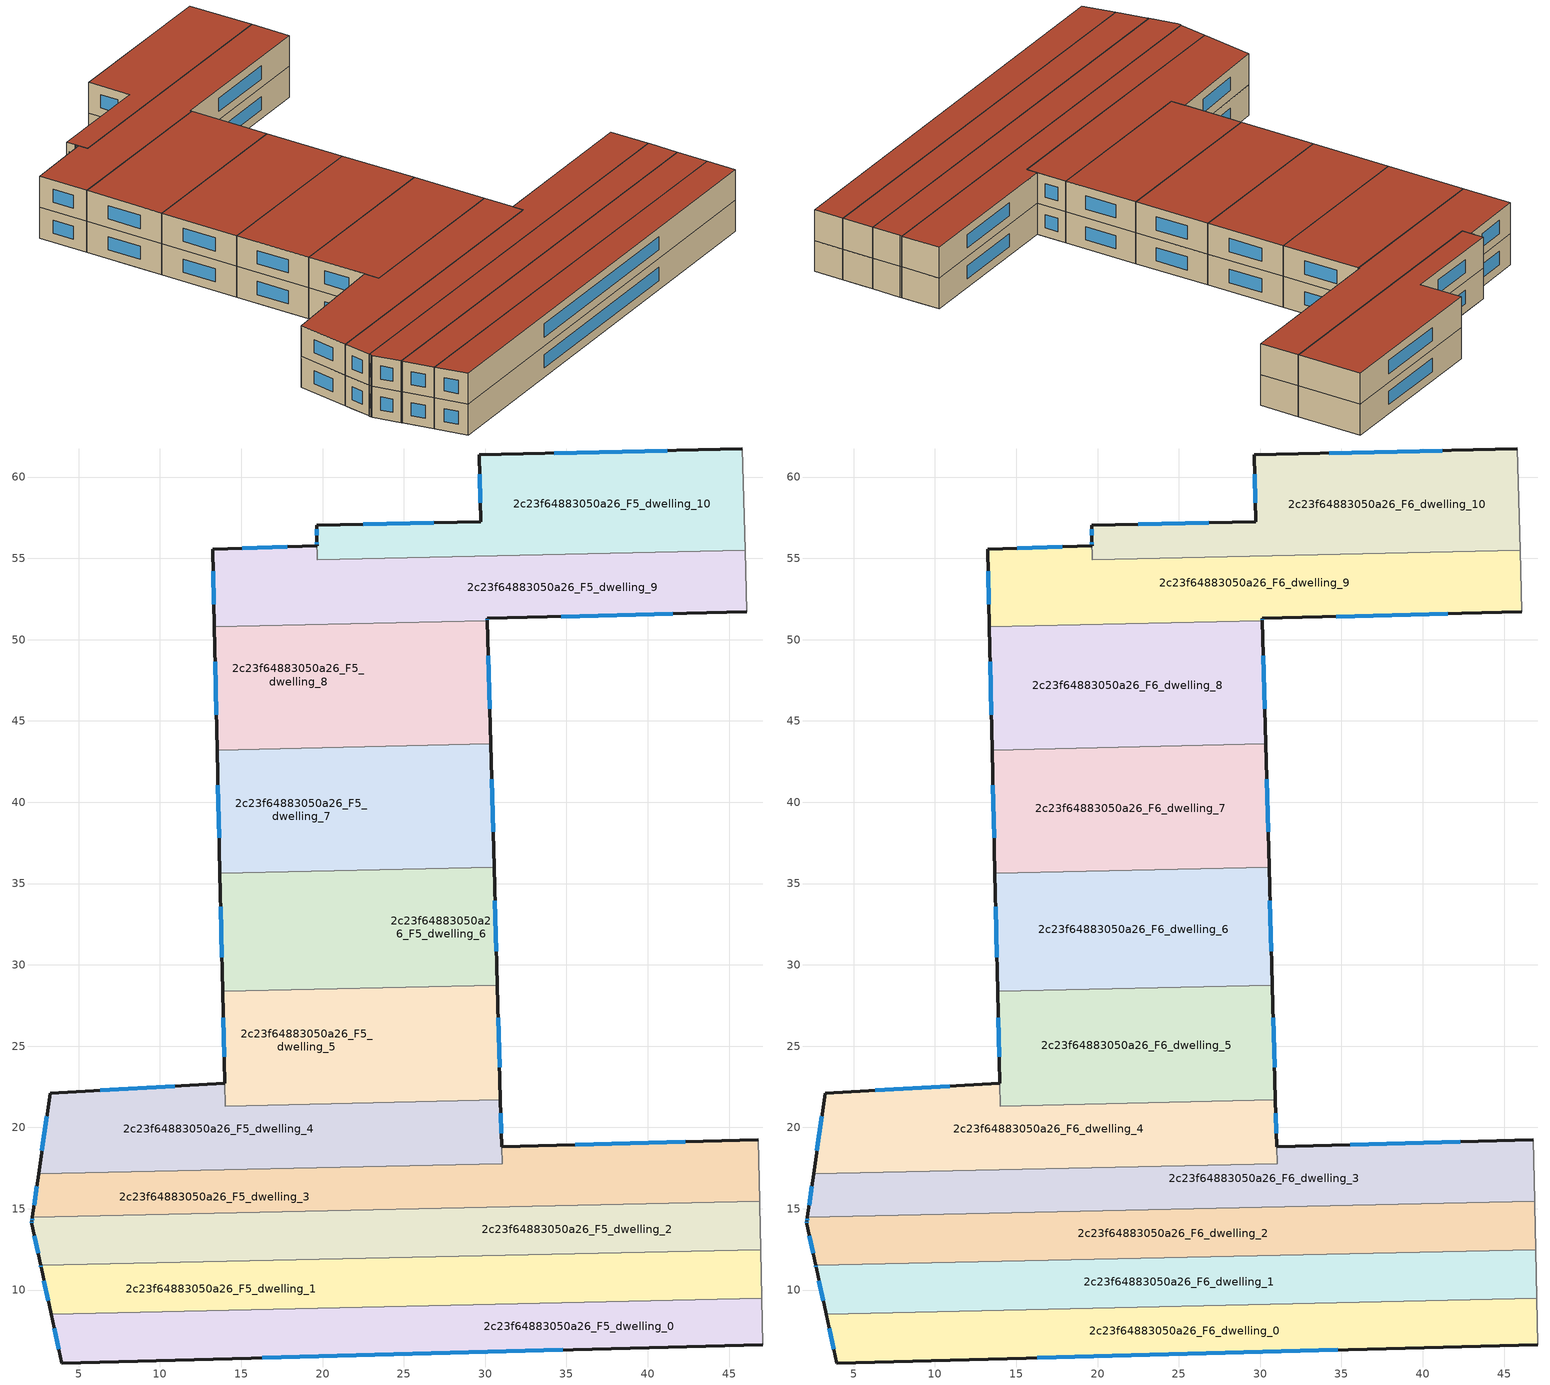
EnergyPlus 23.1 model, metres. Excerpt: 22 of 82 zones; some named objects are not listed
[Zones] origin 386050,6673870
2c23f64883050a26_F5_dwelling_0
 floor to 2c23f64883050a26_F4_dwelling_0 (EU_floor_Construction): 47.02,9.49 47.08,6.64 24.53,6.05 24.47,8.99 z15
 floor to 2c23f64883050a26_F4_dwelling_6 (EU_floor_Construction): 24.47,8.99 24.53,6.05 3.97,5.52 3.32,8.53 z15
 wall outside (EU_wall_Construction): 3.32,8.53 3.97,5.52 47.08,6.64 z15:18
 wall to 2c23f64883050a26_F5_dwelling_1 (EU_wall_Construction): 47.02,9.49 3.32,8.53 z15:18
 wall adiabatic (EU_wall_Construction): 47.08,6.64 47.02,9.49 z15:18
 window (EU_Window_Construction): 16.29,5.84 34.77,6.32 / 3.51,7.67 3.79,6.38 z15.86:17.14
2c23f64883050a26_F5_dwelling_1
 floor to 2c23f64883050a26_F4_dwelling_6 (EU_floor_Construction): 24.41,11.65 24.41,11.55 24.47,8.99 3.32,8.53 2.74,11.17 z15
 floor to 2c23f64883050a26_F4_dwelling_0 (EU_floor_Construction): 46.97,11.78 47.02,9.49 24.47,8.99 24.42,11.28 z15
 floor to 2c23f64883050a26_F4_dwelling_1 (EU_floor_Construction): 46.96,12.49 46.97,11.78 24.42,11.28 24.41,11.55 24.41,11.65 24.4,11.99 z15
 floor to 2c23f64883050a26_F4_dwelling_7 (EU_floor_Construction): 24.4,11.99 24.41,11.65 2.74,11.17 2.69,11.41 2.67,11.51 z15
 wall outside (EU_wall_Construction): 2.67,11.51 2.69,11.41 3.32,8.53 z15:18
 wall to 2c23f64883050a26_F5_dwelling_2 (EU_wall_Construction): 46.96,12.49 2.67,11.51 z15:18
 wall adiabatic (EU_wall_Construction): 47.02,9.49 46.96,12.49 z15:18
 window (EU_Window_Construction): 2.87,10.59 3.14,9.35 / 2.67,11.49 2.68,11.44 z15.86:17.14
2c23f64883050a26_F5_dwelling_10
 floor to 2c23f64883050a26_F4_dwelling_5 (EU_floor_Construction): 45.82,61.73 45.99,55.5 23.45,55 23.41,57.12 29.73,57.26 29.63,61.36 z15
 floor to 2c23f64883050a26_F4_dwelling_11 (EU_floor_Construction): 23.41,57.12 23.45,55 19.69,54.92 19.65,56.17 19.63,57.04 z15
 wall outside (EU_wall_Construction): 45.82,61.73 29.63,61.36 29.73,57.26 19.63,57.04 19.65,56.17 z15:18
 wall adiabatic (EU_wall_Construction): 45.99,55.5 45.82,61.73 z15:18
 wall to 2c23f64883050a26_F5_dwelling_9 (EU_wall_Construction): 19.65,56.17 19.69,54.92 45.99,55.5 z15:18
 window (EU_Window_Construction): 29.66,60.19 29.7,58.43 / 41.2,61.62 34.26,61.47 / 19.64,56.79 19.65,56.42 / 26.84,57.2 22.52,57.1 z15.86:17.14
2c23f64883050a26_F5_dwelling_2
 floor to 2c23f64883050a26_F4_dwelling_1 (EU_floor_Construction): 46.89,15.45 46.96,12.49 24.4,11.99 24.34,14.96 z15
 floor to 2c23f64883050a26_F4_dwelling_7 (EU_floor_Construction): 24.34,14.96 24.4,11.99 2.67,11.51 2.11,14.09 2.13,14.27 2.15,14.42 2.16,14.47 z15
 wall outside (EU_wall_Construction): 2.16,14.47 2.15,14.42 2.13,14.27 2.11,14.09 2.67,11.51 z15:18
 wall to 2c23f64883050a26_F5_dwelling_3 (EU_wall_Construction): 46.89,15.45 2.16,14.47 z15:18
 wall adiabatic (EU_wall_Construction): 46.96,12.49 46.9,15.25 46.89,15.45 z15:18
 window (EU_Window_Construction): 2.12,14.22 2.11,14.14 / 2.15,14.37 2.14,14.31 / 2.27,13.36 2.51,12.25 z15.86:17.14
2c23f64883050a26_F5_dwelling_3
 floor to 2c23f64883050a26_F4_dwelling_1 (EU_floor_Construction): 46.86,16.96 46.89,15.45 24.34,14.96 24.3,16.46 z15
 floor to 2c23f64883050a26_F4_dwelling_8 (EU_floor_Construction): 24.28,17.62 24.29,17.02 2.45,16.54 2.54,17.14 z15
 floor to 2c23f64883050a26_F4_dwelling_7 (EU_floor_Construction): 24.29,17.02 24.29,16.87 24.34,14.96 2.16,14.47 2.45,16.54 z15
 floor adiabatic (EU_floor_Construction): 46.81,19.25 46.86,16.96 24.3,16.46 24.29,16.87 24.29,17.02 24.28,17.62 31.05,17.77 31.02,18.81 z15
 wall outside (EU_wall_Construction): 46.81,19.25 31.02,18.81 / 2.54,17.14 2.16,14.47 z15:18
 wall adiabatic (EU_wall_Construction): 46.89,15.45 46.81,19.25 z15:18
 wall to 2c23f64883050a26_F5_dwelling_4 (EU_wall_Construction): 31.04,17.77 2.54,17.14 / 31.02,18.81 31.05,17.77 z15:18
 window (EU_Window_Construction): 42.3,19.12 35.53,18.93 / 2.43,16.38 2.27,15.23 z15.86:17.14
2c23f64883050a26_F5_dwelling_4
 floor to 2c23f64883050a26_F4_dwelling_8 (EU_floor_Construction): 24.19,21.54 24.28,17.62 2.54,17.14 3.21,21.87 3.25,22.12 13.98,22.72 14.01,21.32 z15
 floor to 2c23f64883050a26_F4_dwelling_2 (EU_floor_Construction): 30.94,21.69 31.04,17.77 24.28,17.62 24.19,21.54 z15
 wall outside (EU_wall_Construction): 13.98,22.72 3.25,22.12 2.54,17.14 / 31.02,18.81 30.94,21.69 z15:18
 wall to 2c23f64883050a26_F5_dwelling_5 (EU_wall_Construction): 30.94,21.69 14.01,21.32 13.98,22.72 z15:18
 window (EU_Window_Construction): 3.05,20.69 2.74,18.56 / 10.92,22.55 6.31,22.29 / 31,19.63 30.96,20.87 z15.86:17.14
2c23f64883050a26_F5_dwelling_5
 floor to 2c23f64883050a26_F4_dwelling_9 (EU_floor_Construction): 24.04,28.61 24.17,22.33 14,22.1 13.85,28.38 z15
 floor to 2c23f64883050a26_F4_dwelling_8 (EU_floor_Construction): 24.17,22.33 24.19,21.54 14.01,21.32 14,22.1 z15
 floor to 2c23f64883050a26_F4_dwelling_3 (EU_floor_Construction): 30.75,28.76 30.75,28.71 24.04,28.57 24.04,28.61 z15
 floor adiabatic (EU_floor_Construction): 30.75,28.76 30.94,21.69 24.19,21.54 24.04,28.57 30.75,28.71 z15
 wall outside (EU_wall_Construction): 30.94,21.69 30.75,28.76 / 13.85,28.38 13.98,22.72 z15:18
 wall to 2c23f64883050a26_F5_dwelling_6 (EU_wall_Construction): 30.75,28.76 13.85,28.38 z15:18
 window (EU_Window_Construction): 30.89,23.71 30.8,26.74 / 13.89,26.76 13.95,24.34 z15.86:17.14
2c23f64883050a26_F5_dwelling_6
 floor to 2c23f64883050a26_F4_dwelling_3 (EU_floor_Construction): 30.55,36.01 30.75,28.76 24.04,28.61 23.88,35.87 z15
 floor to 2c23f64883050a26_F4_dwelling_10 (EU_floor_Construction): 23.88,35.87 23.93,33.36 13.75,33.13 13.69,35.64 z15
 floor to 2c23f64883050a26_F4_dwelling_9 (EU_floor_Construction): 23.93,33.36 24.04,28.61 13.85,28.38 13.75,33.13 z15
 wall outside (EU_wall_Construction): 30.75,28.76 30.55,36.01 / 13.69,35.64 13.85,28.38 z15:18
 wall to 2c23f64883050a26_F5_dwelling_7 (EU_wall_Construction): 30.55,36.01 13.69,35.64 z15:18
 window (EU_Window_Construction): 30.69,30.83 30.61,33.94 / 13.74,33.57 13.81,30.46 z15.86:17.14
2c23f64883050a26_F5_dwelling_7
 floor to 2c23f64883050a26_F4_dwelling_10 (EU_floor_Construction): 23.71,43.44 23.88,35.87 13.69,35.64 13.52,43.22 z15
 floor to 2c23f64883050a26_F4_dwelling_3 (EU_floor_Construction): 30.34,43.59 30.55,36.01 23.88,35.87 23.71,43.44 z15
 wall outside (EU_wall_Construction): 30.55,36.01 30.34,43.59 / 13.52,43.22 13.69,35.64 z15:18
 wall to 2c23f64883050a26_F5_dwelling_8 (EU_wall_Construction): 30.34,43.59 13.52,43.22 z15:18
 window (EU_Window_Construction): 30.49,38.18 30.4,41.42 / 13.57,41.05 13.64,37.81 z15.86:17.14
2c23f64883050a26_F5_dwelling_8
 floor to 2c23f64883050a26_F4_dwelling_11 (EU_floor_Construction): 23.54,51.03 23.68,44.83 13.49,44.61 13.35,50.81 z15
 floor to 2c23f64883050a26_F4_dwelling_4 (EU_floor_Construction): 30.14,51.18 30.27,46.25 23.65,46.11 23.54,51.03 z15
 floor to 2c23f64883050a26_F4_dwelling_10 (EU_floor_Construction): 23.68,44.83 23.71,43.44 13.52,43.22 13.49,44.61 z15
 floor to 2c23f64883050a26_F4_dwelling_3 (EU_floor_Construction): 30.27,46.25 30.34,43.59 23.71,43.44 23.65,46.11 z15
 wall outside (EU_wall_Construction): 30.34,43.59 30.14,51.18 / 13.35,50.81 13.52,43.22 z15:18
 wall to 2c23f64883050a26_F5_dwelling_9 (EU_wall_Construction): 30.14,51.18 13.35,50.81 z15:18
 window (EU_Window_Construction): 30.28,45.76 30.2,49.01 / 13.4,48.64 13.47,45.38 z15.86:17.14
2c23f64883050a26_F5_dwelling_9
 floor to 2c23f64883050a26_F4_dwelling_4 (EU_floor_Construction): 45.99,55.38 46.09,51.7 30.13,51.31 30.14,51.18 23.54,51.03 23.46,54.88 z15
 floor to 2c23f64883050a26_F4_dwelling_5 (EU_floor_Construction): 45.99,55.5 45.99,55.38 23.46,54.88 23.45,55 z15
 floor to 2c23f64883050a26_F4_dwelling_11 (EU_floor_Construction): 23.45,55 23.54,51.03 13.35,50.81 13.24,55.56 19.66,55.79 19.65,56.15 19.69,54.92 z15
 wall outside (EU_wall_Construction): 19.65,56.17 19.65,56.12 19.65,56.06 19.66,55.79 13.24,55.56 13.35,50.81 / 30.14,51.18 30.13,51.31 46.09,51.7 z15:18
 wall adiabatic (EU_wall_Construction): 46.09,51.7 45.99,55.5 z15:18
 window (EU_Window_Construction): 19.65,55.98 19.66,55.86 / 34.69,51.42 41.53,51.59 / 30.13,51.21 30.13,51.27 / 13.27,54.2 13.32,52.17 / 17.83,55.72 15.07,55.63 z15.86:17.14
2c23f64883050a26_F6_dwelling_0
 floor to 2c23f64883050a26_F5_dwelling_0 (EU_floor_Construction): 47.02,9.49 47.08,6.64 3.97,5.52 3.32,8.53 z18
 wall outside (EU_wall_Construction): 3.32,8.53 3.97,5.52 47.08,6.64 z18:21
 wall to 2c23f64883050a26_F6_dwelling_1 (EU_wall_Construction): 47.02,9.49 3.32,8.53 z18:21
 wall adiabatic (EU_wall_Construction): 47.08,6.64 47.02,9.49 z18:21
 window (EU_Window_Construction): 16.29,5.84 34.77,6.32 / 3.51,7.67 3.79,6.38 z18.86:20.14
 roof outside (EU_roof_Construction): 47.08,6.64 47.02,9.49 3.32,8.53 3.97,5.52 z21
2c23f64883050a26_F6_dwelling_1
 floor to 2c23f64883050a26_F5_dwelling_1 (EU_floor_Construction): 46.96,12.49 47.02,9.49 3.32,8.53 2.69,11.41 2.67,11.51 z18
 wall outside (EU_wall_Construction): 2.67,11.51 2.69,11.41 3.32,8.53 z18:21
 wall to 2c23f64883050a26_F6_dwelling_2 (EU_wall_Construction): 46.96,12.49 2.67,11.51 z18:21
 wall adiabatic (EU_wall_Construction): 47.02,9.49 46.96,12.49 z18:21
 window (EU_Window_Construction): 2.87,10.59 3.14,9.35 / 2.67,11.49 2.68,11.44 z18.86:20.14
 roof outside (EU_roof_Construction): 47.02,9.49 46.96,12.49 2.67,11.51 2.69,11.41 3.32,8.53 z21
2c23f64883050a26_F6_dwelling_10
 floor to 2c23f64883050a26_F5_dwelling_10 (EU_floor_Construction): 45.82,61.73 45.99,55.5 19.69,54.92 19.65,56.17 19.63,57.04 29.73,57.26 29.63,61.36 z18
 wall outside (EU_wall_Construction): 45.82,61.73 29.63,61.36 29.73,57.26 19.63,57.04 19.65,56.17 z18:21
 wall adiabatic (EU_wall_Construction): 45.99,55.5 45.82,61.73 z18:21
 wall to 2c23f64883050a26_F6_dwelling_9 (EU_wall_Construction): 19.65,56.17 19.69,54.92 45.99,55.5 z18:21
 window (EU_Window_Construction): 29.66,60.19 29.7,58.43 / 41.2,61.62 34.26,61.47 / 19.64,56.79 19.65,56.42 / 26.84,57.2 22.52,57.1 z18.86:20.14
 roof outside (EU_roof_Construction): 45.99,55.5 45.82,61.73 29.63,61.36 29.73,57.26 19.63,57.04 19.65,56.17 19.69,54.92 z21
2c23f64883050a26_F6_dwelling_2
 floor to 2c23f64883050a26_F5_dwelling_2 (EU_floor_Construction): 46.89,15.45 46.9,15.25 46.96,12.49 2.67,11.51 2.11,14.09 2.13,14.27 2.15,14.42 2.16,14.47 z18
 wall outside (EU_wall_Construction): 2.16,14.47 2.15,14.42 2.13,14.27 2.11,14.09 2.67,11.51 z18:21
 wall to 2c23f64883050a26_F6_dwelling_3 (EU_wall_Construction): 46.89,15.45 2.16,14.47 z18:21
 wall adiabatic (EU_wall_Construction): 46.96,12.49 46.9,15.25 46.89,15.45 z18:21
 window (EU_Window_Construction): 2.12,14.22 2.11,14.14 / 2.15,14.37 2.14,14.31 / 2.27,13.36 2.51,12.25 z18.86:20.14
 roof outside (EU_roof_Construction): 46.96,12.49 46.9,15.25 46.89,15.45 2.16,14.47 2.15,14.42 2.13,14.27 2.11,14.09 2.67,11.51 z21
2c23f64883050a26_F6_dwelling_3
 floor to 2c23f64883050a26_F5_dwelling_3 (EU_floor_Construction): 46.81,19.25 46.89,15.45 2.16,14.47 2.54,17.14 31.05,17.77 31.02,18.81 z18
 wall outside (EU_wall_Construction): 46.81,19.25 31.02,18.81 / 2.54,17.14 2.16,14.47 z18:21
 wall adiabatic (EU_wall_Construction): 46.89,15.45 46.81,19.25 z18:21
 wall to 2c23f64883050a26_F6_dwelling_4 (EU_wall_Construction): 31.04,17.77 2.54,17.14 / 31.02,18.81 31.05,17.77 z18:21
 window (EU_Window_Construction): 42.3,19.12 35.53,18.93 / 2.43,16.38 2.27,15.23 z18.86:20.14
 roof outside (EU_roof_Construction): 46.89,15.45 46.81,19.25 31.02,18.81 31.05,17.77 2.54,17.14 2.16,14.47 z21
2c23f64883050a26_F6_dwelling_4
 floor to 2c23f64883050a26_F5_dwelling_4 (EU_floor_Construction): 30.94,21.69 31.04,17.77 2.54,17.14 3.25,22.12 13.98,22.72 14.01,21.32 z18
 wall outside (EU_wall_Construction): 13.98,22.72 3.25,22.12 2.54,17.14 / 31.02,18.81 30.94,21.69 z18:21
 wall to 2c23f64883050a26_F6_dwelling_5 (EU_wall_Construction): 30.94,21.69 14.01,21.32 13.98,22.72 z18:21
 window (EU_Window_Construction): 3.05,20.69 2.74,18.56 / 10.92,22.55 6.31,22.29 / 31,19.63 30.96,20.87 z18.86:20.14
 roof outside (EU_roof_Construction): 31.04,17.77 30.94,21.69 14.01,21.32 13.98,22.72 3.25,22.12 2.54,17.14 z21
2c23f64883050a26_F6_dwelling_5
 floor to 2c23f64883050a26_F5_dwelling_5 (EU_floor_Construction): 30.75,28.76 30.94,21.69 14.01,21.32 13.85,28.38 z18
 wall outside (EU_wall_Construction): 30.94,21.69 30.75,28.76 / 13.85,28.38 13.98,22.72 z18:21
 wall to 2c23f64883050a26_F6_dwelling_6 (EU_wall_Construction): 30.75,28.76 13.85,28.38 z18:21
 window (EU_Window_Construction): 30.89,23.71 30.8,26.74 / 13.89,26.76 13.95,24.34 z18.86:20.14
 roof outside (EU_roof_Construction): 30.94,21.69 30.75,28.76 13.85,28.38 14.01,21.32 z21
2c23f64883050a26_F6_dwelling_6
 floor to 2c23f64883050a26_F5_dwelling_6 (EU_floor_Construction): 30.55,36.01 30.75,28.76 13.85,28.38 13.69,35.64 z18
 wall outside (EU_wall_Construction): 30.75,28.76 30.55,36.01 / 13.69,35.64 13.85,28.38 z18:21
 wall to 2c23f64883050a26_F6_dwelling_7 (EU_wall_Construction): 30.55,36.01 13.69,35.64 z18:21
 window (EU_Window_Construction): 30.69,30.83 30.61,33.94 / 13.74,33.57 13.81,30.46 z18.86:20.14
 roof outside (EU_roof_Construction): 30.75,28.76 30.55,36.01 13.69,35.64 13.85,28.38 z21
2c23f64883050a26_F6_dwelling_7
 floor to 2c23f64883050a26_F5_dwelling_7 (EU_floor_Construction): 30.34,43.59 30.55,36.01 13.69,35.64 13.52,43.22 z18
 wall outside (EU_wall_Construction): 30.55,36.01 30.34,43.59 / 13.52,43.22 13.69,35.64 z18:21
 wall to 2c23f64883050a26_F6_dwelling_8 (EU_wall_Construction): 30.34,43.59 13.52,43.22 z18:21
 window (EU_Window_Construction): 30.49,38.18 30.4,41.42 / 13.57,41.05 13.64,37.81 z18.86:20.14
 roof outside (EU_roof_Construction): 30.55,36.01 30.34,43.59 13.52,43.22 13.69,35.64 z21
2c23f64883050a26_F6_dwelling_8
 floor to 2c23f64883050a26_F5_dwelling_8 (EU_floor_Construction): 30.14,51.18 30.34,43.59 13.52,43.22 13.35,50.81 z18
 wall outside (EU_wall_Construction): 30.34,43.59 30.14,51.18 / 13.35,50.81 13.52,43.22 z18:21
 wall to 2c23f64883050a26_F6_dwelling_9 (EU_wall_Construction): 30.14,51.18 13.35,50.81 z18:21
 window (EU_Window_Construction): 30.28,45.76 30.2,49.01 / 13.4,48.64 13.47,45.38 z18.86:20.14
 roof outside (EU_roof_Construction): 30.34,43.59 30.14,51.18 13.35,50.81 13.52,43.22 z21
2c23f64883050a26_F6_dwelling_9
 floor to 2c23f64883050a26_F5_dwelling_9 (EU_floor_Construction): 45.99,55.5 46.09,51.7 30.13,51.31 30.14,51.18 13.35,50.81 13.24,55.56 19.66,55.79 19.65,56.06 19.65,56.12 19.66,56.17 19.69,54.92 z18
 wall outside (EU_wall_Construction): 19.65,56.12 19.65,56.06 19.66,55.79 13.24,55.56 13.35,50.81 / 19.65,56.12 19.65,56.17 / 30.14,51.18 30.13,51.31 46.09,51.7 z18:21
 wall adiabatic (EU_wall_Construction): 46.09,51.7 45.99,55.5 z18:21
 window (EU_Window_Construction): 19.65,55.98 19.66,55.86 / 34.69,51.42 41.53,51.59 / 30.13,51.21 30.13,51.27 / 13.27,54.2 13.32,52.17 / 17.83,55.72 15.07,55.63 z18.86:20.14
 roof outside (EU_roof_Construction): 46.09,51.7 45.99,55.5 19.69,54.92 19.66,56.17 19.65,56.12 19.65,56.06 19.66,55.79 13.24,55.56 13.35,50.81 30.14,51.18 30.13,51.31 z21
[Building]
EU S2 Campaign: North Axis=0; Terrain=City; Solar Distribution=FullExterior
[Site:Location]
Helsinki-Vantaa.AP: Latitude=60.317; Longitude=24.963; Time Zone=2; Elevation=54.6
[SizingPeriod:WeatherFileDays]
AnnualSizingPeriod: Begin Month=1; Begin Day of Month=1; End Month=12; End Day of Month=31; Day of Week for Start Day=Monday; Use Weather File Daylight Saving Period=No; Use Weather File Rain and Snow Indicators=No
[MATERIAL]
EU_InternalMass_Material: Roughness=MediumRough; Thickness=0.1; Conductivity=1; Density=1800; Specific Heat=900; Thermal Absorptance=0.9; Solar Absorptance=0.7; Visible Absorptance=0.7
[MATERIAL:NOMASS] Roughness=MediumRough; Thermal Absorptance=0.9; Solar Absorptance=0.7; Visible Absorptance=0.7
Name | Thermal Resistance
EU_wall_NoMass | 1.10183
EU_roof_NoMass; EU_floor_NoMass | 1.70606
[WINDOWMATERIAL:SIMPLEGLAZINGSYSTEM]
EU_Window_SimpleGlazing: UFactor=3.11035; Solar Heat Gain Coefficient=0.8; Visible Transmittance=0.8
[CONSTRUCTION]
EU_wall_Construction: EU_wall_NoMass
EU_roof_Construction: EU_roof_NoMass
EU_floor_Construction: EU_floor_NoMass
EU_Window_Construction: EU_Window_SimpleGlazing
EU_InternalMass_Construction: EU_InternalMass_Material
[ZONE] Type=1; Multiplier=1; Ceiling Height=autocalculate; Floor Area=autocalculate; Part of Total Floor Area=Yes
Name | Volume
2c23f64883050a26_F5_dwelling_0; 2c23f64883050a26_F6_dwelling_0 | 382.854
2c23f64883050a26_F5_dwelling_1; 2c23f64883050a26_F6_dwelling_1 | 396.204
2c23f64883050a26_F5_dwelling_10; 2c23f64883050a26_F6_dwelling_10 | 366.953
2c23f64883050a26_F5_dwelling_2; 2c23f64883050a26_F6_dwelling_2 | 396.409
2c23f64883050a26_F5_dwelling_3; 2c23f64883050a26_F6_dwelling_3 | 407.238
2c23f64883050a26_F5_dwelling_4; 2c23f64883050a26_F6_dwelling_4 | 371.16
2c23f64883050a26_F5_dwelling_5; 2c23f64883050a26_F6_dwelling_5 | 358.553
2c23f64883050a26_F5_dwelling_6; 2c23f64883050a26_F6_dwelling_6 | 367.646
2c23f64883050a26_F5_dwelling_7; 2c23f64883050a26_F6_dwelling_7 | 382.908
2c23f64883050a26_F5_dwelling_8; 2c23f64883050a26_F6_dwelling_8 | 382.869
2c23f64883050a26_F5_dwelling_9 | 398.793
2c23f64883050a26_F6_dwelling_9 | 398.802
[INTERNALMASS] Construction=EU_InternalMass_Construction
Name | Zone or ZoneList | Surface Area
2c23f64883050a26_F5_dwelling_0_EU_InternalMass | 2c23f64883050a26_F5_dwelling_0 | 127.618
2c23f64883050a26_F5_dwelling_1_EU_InternalMass | 2c23f64883050a26_F5_dwelling_1 | 132.068
2c23f64883050a26_F5_dwelling_2_EU_InternalMass | 2c23f64883050a26_F5_dwelling_2 | 132.136
2c23f64883050a26_F5_dwelling_3_EU_InternalMass | 2c23f64883050a26_F5_dwelling_3 | 135.742
2c23f64883050a26_F5_dwelling_4_EU_InternalMass | 2c23f64883050a26_F5_dwelling_4 | 123.73
2c23f64883050a26_F5_dwelling_5_EU_InternalMass | 2c23f64883050a26_F5_dwelling_5 | 119.518
2c23f64883050a26_F5_dwelling_6_EU_InternalMass | 2c23f64883050a26_F5_dwelling_6 | 122.547
2c23f64883050a26_F5_dwelling_7_EU_InternalMass | 2c23f64883050a26_F5_dwelling_7 | 127.636
2c23f64883050a26_F5_dwelling_8_EU_InternalMass | 2c23f64883050a26_F5_dwelling_8 | 127.623
2c23f64883050a26_F5_dwelling_9_EU_InternalMass | 2c23f64883050a26_F5_dwelling_9 | 132.933
2c23f64883050a26_F5_dwelling_10_EU_InternalMass | 2c23f64883050a26_F5_dwelling_10 | 122.315
2c23f64883050a26_F6_dwelling_0_EU_InternalMass | 2c23f64883050a26_F6_dwelling_0 | 127.618
2c23f64883050a26_F6_dwelling_1_EU_InternalMass | 2c23f64883050a26_F6_dwelling_1 | 132.068
2c23f64883050a26_F6_dwelling_2_EU_InternalMass | 2c23f64883050a26_F6_dwelling_2 | 132.136
2c23f64883050a26_F6_dwelling_3_EU_InternalMass | 2c23f64883050a26_F6_dwelling_3 | 135.742
2c23f64883050a26_F6_dwelling_4_EU_InternalMass | 2c23f64883050a26_F6_dwelling_4 | 123.73
2c23f64883050a26_F6_dwelling_5_EU_InternalMass | 2c23f64883050a26_F6_dwelling_5 | 119.518
2c23f64883050a26_F6_dwelling_6_EU_InternalMass | 2c23f64883050a26_F6_dwelling_6 | 122.547
2c23f64883050a26_F6_dwelling_7_EU_InternalMass | 2c23f64883050a26_F6_dwelling_7 | 127.636
2c23f64883050a26_F6_dwelling_8_EU_InternalMass | 2c23f64883050a26_F6_dwelling_8 | 127.623
2c23f64883050a26_F6_dwelling_9_EU_InternalMass | 2c23f64883050a26_F6_dwelling_9 | 132.933
2c23f64883050a26_F6_dwelling_10_EU_InternalMass | 2c23f64883050a26_F6_dwelling_10 | 122.315
[OTHEREQUIPMENT] Fuel Type=Electricity; Design Level Calculation Method=Watts/Area; Power per Zone Floor Area=1; Fraction Latent=0; Fraction Radiant=0; Fraction Lost=0; Carbon Dioxide Generation Rate=0; EndUse Subcategory=EU_Step8_InternalGains
Name | Zone or ZoneList or Space or SpaceList | Schedule
EU_Step8_InternalGain_2c23f64883050a26_F5_dwelling_0_f000 | 2c23f64883050a26_F5_dwelling_0 | EU_Step8_GainSchedule_2c23f64883050a26_F5_dwelling_0_f000
EU_Step8_InternalGain_2c23f64883050a26_F5_dwelling_1_f000 | 2c23f64883050a26_F5_dwelling_1 | EU_Step8_GainSchedule_2c23f64883050a26_F5_dwelling_1_f000
EU_Step8_InternalGain_2c23f64883050a26_F5_dwelling_2_f000 | 2c23f64883050a26_F5_dwelling_2 | EU_Step8_GainSchedule_2c23f64883050a26_F5_dwelling_2_f000
EU_Step8_InternalGain_2c23f64883050a26_F5_dwelling_3_f000 | 2c23f64883050a26_F5_dwelling_3 | EU_Step8_GainSchedule_2c23f64883050a26_F5_dwelling_3_f000
EU_Step8_InternalGain_2c23f64883050a26_F5_dwelling_4_f000 | 2c23f64883050a26_F5_dwelling_4 | EU_Step8_GainSchedule_2c23f64883050a26_F5_dwelling_4_f000
EU_Step8_InternalGain_2c23f64883050a26_F5_dwelling_5_f000 | 2c23f64883050a26_F5_dwelling_5 | EU_Step8_GainSchedule_2c23f64883050a26_F5_dwelling_5_f000
EU_Step8_InternalGain_2c23f64883050a26_F5_dwelling_6_f000 | 2c23f64883050a26_F5_dwelling_6 | EU_Step8_GainSchedule_2c23f64883050a26_F5_dwelling_6_f000
EU_Step8_InternalGain_2c23f64883050a26_F5_dwelling_7_f000 | 2c23f64883050a26_F5_dwelling_7 | EU_Step8_GainSchedule_2c23f64883050a26_F5_dwelling_7_f000
EU_Step8_InternalGain_2c23f64883050a26_F5_dwelling_8_f000 | 2c23f64883050a26_F5_dwelling_8 | EU_Step8_GainSchedule_2c23f64883050a26_F5_dwelling_8_f000
EU_Step8_InternalGain_2c23f64883050a26_F5_dwelling_9_f000 | 2c23f64883050a26_F5_dwelling_9 | EU_Step8_GainSchedule_2c23f64883050a26_F5_dwelling_9_f000
EU_Step8_InternalGain_2c23f64883050a26_F5_dwelling_10_f000 | 2c23f64883050a26_F5_dwelling_10 | EU_Step8_GainSchedule_2c23f64883050a26_F5_dwelling_10_f000
EU_Step8_InternalGain_2c23f64883050a26_F6_dwelling_0_f000 | 2c23f64883050a26_F6_dwelling_0 | EU_Step8_GainSchedule_2c23f64883050a26_F6_dwelling_0_f000
EU_Step8_InternalGain_2c23f64883050a26_F6_dwelling_1_f000 | 2c23f64883050a26_F6_dwelling_1 | EU_Step8_GainSchedule_2c23f64883050a26_F6_dwelling_1_f000
EU_Step8_InternalGain_2c23f64883050a26_F6_dwelling_2_f000 | 2c23f64883050a26_F6_dwelling_2 | EU_Step8_GainSchedule_2c23f64883050a26_F6_dwelling_2_f000
EU_Step8_InternalGain_2c23f64883050a26_F6_dwelling_3_f000 | 2c23f64883050a26_F6_dwelling_3 | EU_Step8_GainSchedule_2c23f64883050a26_F6_dwelling_3_f000
EU_Step8_InternalGain_2c23f64883050a26_F6_dwelling_4_f000 | 2c23f64883050a26_F6_dwelling_4 | EU_Step8_GainSchedule_2c23f64883050a26_F6_dwelling_4_f000
EU_Step8_InternalGain_2c23f64883050a26_F6_dwelling_5_f000 | 2c23f64883050a26_F6_dwelling_5 | EU_Step8_GainSchedule_2c23f64883050a26_F6_dwelling_5_f000
EU_Step8_InternalGain_2c23f64883050a26_F6_dwelling_6_f000 | 2c23f64883050a26_F6_dwelling_6 | EU_Step8_GainSchedule_2c23f64883050a26_F6_dwelling_6_f000
EU_Step8_InternalGain_2c23f64883050a26_F6_dwelling_7_f000 | 2c23f64883050a26_F6_dwelling_7 | EU_Step8_GainSchedule_2c23f64883050a26_F6_dwelling_7_f000
EU_Step8_InternalGain_2c23f64883050a26_F6_dwelling_8_f000 | 2c23f64883050a26_F6_dwelling_8 | EU_Step8_GainSchedule_2c23f64883050a26_F6_dwelling_8_f000
EU_Step8_InternalGain_2c23f64883050a26_F6_dwelling_9_f000 | 2c23f64883050a26_F6_dwelling_9 | EU_Step8_GainSchedule_2c23f64883050a26_F6_dwelling_9_f000
EU_Step8_InternalGain_2c23f64883050a26_F6_dwelling_10_f000 | 2c23f64883050a26_F6_dwelling_10 | EU_Step8_GainSchedule_2c23f64883050a26_F6_dwelling_10_f000
[ZONEVENTILATION:DESIGNFLOWRATE] Schedule=EU_AlwaysOn; Design Flow Rate Calculation Method=AirChanges/Hour; Air Changes per Hour=0.756316; Ventilation Type=Natural; Fan Pressure Rise=0; Fan Total Efficiency=1; Constant Term Coefficient=1; Temperature Term Coefficient=0; Velocity Term Coefficient=0; Velocity Squared Term Coefficient=0; Minimum Indoor Temperature=-100; Maximum Indoor Temperature=100; Delta Temperature=-100; Minimum Outdoor Temperature=-100; Maximum Outdoor Temperature=100; Maximum Wind Speed=40
Name | Zone or ZoneList or Space or SpaceList
EU_ConstantAir_2c23f64883050a26_F5_dwelling_0 | 2c23f64883050a26_F5_dwelling_0
EU_ConstantAir_2c23f64883050a26_F5_dwelling_1 | 2c23f64883050a26_F5_dwelling_1
EU_ConstantAir_2c23f64883050a26_F5_dwelling_2 | 2c23f64883050a26_F5_dwelling_2
EU_ConstantAir_2c23f64883050a26_F5_dwelling_3 | 2c23f64883050a26_F5_dwelling_3
EU_ConstantAir_2c23f64883050a26_F5_dwelling_4 | 2c23f64883050a26_F5_dwelling_4
EU_ConstantAir_2c23f64883050a26_F5_dwelling_5 | 2c23f64883050a26_F5_dwelling_5
EU_ConstantAir_2c23f64883050a26_F5_dwelling_6 | 2c23f64883050a26_F5_dwelling_6
EU_ConstantAir_2c23f64883050a26_F5_dwelling_7 | 2c23f64883050a26_F5_dwelling_7
EU_ConstantAir_2c23f64883050a26_F5_dwelling_8 | 2c23f64883050a26_F5_dwelling_8
EU_ConstantAir_2c23f64883050a26_F5_dwelling_9 | 2c23f64883050a26_F5_dwelling_9
EU_ConstantAir_2c23f64883050a26_F5_dwelling_10 | 2c23f64883050a26_F5_dwelling_10
EU_ConstantAir_2c23f64883050a26_F6_dwelling_0 | 2c23f64883050a26_F6_dwelling_0
EU_ConstantAir_2c23f64883050a26_F6_dwelling_1 | 2c23f64883050a26_F6_dwelling_1
EU_ConstantAir_2c23f64883050a26_F6_dwelling_2 | 2c23f64883050a26_F6_dwelling_2
EU_ConstantAir_2c23f64883050a26_F6_dwelling_3 | 2c23f64883050a26_F6_dwelling_3
EU_ConstantAir_2c23f64883050a26_F6_dwelling_4 | 2c23f64883050a26_F6_dwelling_4
EU_ConstantAir_2c23f64883050a26_F6_dwelling_5 | 2c23f64883050a26_F6_dwelling_5
EU_ConstantAir_2c23f64883050a26_F6_dwelling_6 | 2c23f64883050a26_F6_dwelling_6
EU_ConstantAir_2c23f64883050a26_F6_dwelling_7 | 2c23f64883050a26_F6_dwelling_7
EU_ConstantAir_2c23f64883050a26_F6_dwelling_8 | 2c23f64883050a26_F6_dwelling_8
EU_ConstantAir_2c23f64883050a26_F6_dwelling_9 | 2c23f64883050a26_F6_dwelling_9
EU_ConstantAir_2c23f64883050a26_F6_dwelling_10 | 2c23f64883050a26_F6_dwelling_10
[HVACTEMPLATE:ZONE:IDEALLOADSAIRSYSTEM] System Availability Schedule=EU_AlwaysOn; Maximum Heating Supply Air Temperature=50; Minimum Cooling Supply Air Temperature=13; Maximum Heating Supply Air Humidity Ratio=0.0156; Minimum Cooling Supply Air Humidity Ratio=0.0077; Heating Limit=NoLimit; Cooling Limit=NoLimit; Heating Availability Schedule=EU_AlwaysOn; Cooling Availability Schedule=EU_CoolingOff; Dehumidification Control Type=ConstantSensibleHeatRatio; Cooling Sensible Heat Ratio=0.7; Dehumidification Setpoint=60; Humidification Control Type=None; Humidification Setpoint=30; Outdoor Air Method=None; Outdoor Air Flow Rate per Person=0.00944; Outdoor Air Flow Rate per Zone Floor Area=0; Outdoor Air Flow Rate per Zone=0; Demand Controlled Ventilation Type=None; Outdoor Air Economizer Type=NoEconomizer; Heat Recovery Type=None; Sensible Heat Recovery Effectiveness=0.7; Latent Heat Recovery Effectiveness=0.65
Name | Template Thermostat
2c23f64883050a26_F5_dwelling_0 | EU_HeatOnly_2c23f64883050a26_F5_dwelling_0
2c23f64883050a26_F5_dwelling_1 | EU_HeatOnly_2c23f64883050a26_F5_dwelling_1
2c23f64883050a26_F5_dwelling_2 | EU_HeatOnly_2c23f64883050a26_F5_dwelling_2
2c23f64883050a26_F5_dwelling_3 | EU_HeatOnly_2c23f64883050a26_F5_dwelling_3
2c23f64883050a26_F5_dwelling_4 | EU_HeatOnly_2c23f64883050a26_F5_dwelling_4
2c23f64883050a26_F5_dwelling_5 | EU_HeatOnly_2c23f64883050a26_F5_dwelling_5
2c23f64883050a26_F5_dwelling_6 | EU_HeatOnly_2c23f64883050a26_F5_dwelling_6
2c23f64883050a26_F5_dwelling_7 | EU_HeatOnly_2c23f64883050a26_F5_dwelling_7
2c23f64883050a26_F5_dwelling_8 | EU_HeatOnly_2c23f64883050a26_F5_dwelling_8
2c23f64883050a26_F5_dwelling_9 | EU_HeatOnly_2c23f64883050a26_F5_dwelling_9
2c23f64883050a26_F5_dwelling_10 | EU_HeatOnly_2c23f64883050a26_F5_dwelling_10
2c23f64883050a26_F6_dwelling_0 | EU_HeatOnly_2c23f64883050a26_F6_dwelling_0
2c23f64883050a26_F6_dwelling_1 | EU_HeatOnly_2c23f64883050a26_F6_dwelling_1
2c23f64883050a26_F6_dwelling_2 | EU_HeatOnly_2c23f64883050a26_F6_dwelling_2
2c23f64883050a26_F6_dwelling_3 | EU_HeatOnly_2c23f64883050a26_F6_dwelling_3
2c23f64883050a26_F6_dwelling_4 | EU_HeatOnly_2c23f64883050a26_F6_dwelling_4
2c23f64883050a26_F6_dwelling_5 | EU_HeatOnly_2c23f64883050a26_F6_dwelling_5
2c23f64883050a26_F6_dwelling_6 | EU_HeatOnly_2c23f64883050a26_F6_dwelling_6
2c23f64883050a26_F6_dwelling_7 | EU_HeatOnly_2c23f64883050a26_F6_dwelling_7
2c23f64883050a26_F6_dwelling_8 | EU_HeatOnly_2c23f64883050a26_F6_dwelling_8
2c23f64883050a26_F6_dwelling_9 | EU_HeatOnly_2c23f64883050a26_F6_dwelling_9
2c23f64883050a26_F6_dwelling_10 | EU_HeatOnly_2c23f64883050a26_F6_dwelling_10
[SIZING:ZONE] Zone Cooling Design Supply Air Temperature Input Method=SupplyAirTemperature; Zone Cooling Design Supply Air Temperature=13; Zone Heating Design Supply Air Temperature Input Method=SupplyAirTemperature; Zone Heating Design Supply Air Temperature=50; Zone Cooling Design Supply Air Humidity Ratio=0.008; Zone Heating Design Supply Air Humidity Ratio=0.008; Cooling Design Air Flow Method=DesignDay; Cooling Design Air Flow Rate=0; Cooling Minimum Air Flow per Zone Floor Area=0.000762; Cooling Minimum Air Flow=0; Cooling Minimum Air Flow Fraction=0.2; Heating Design Air Flow Method=DesignDay; Heating Design Air Flow Rate=0; Heating Maximum Air Flow per Zone Floor Area=0.002032; Heating Maximum Air Flow=0.141576; Heating Maximum Air Flow Fraction=0.3; Account for Dedicated Outdoor Air System=No; Dedicated Outdoor Air System Control Strategy=NeutralSupplyAir; Dedicated Outdoor Air Low Setpoint Temperature for Design=autosize; Dedicated Outdoor Air High Setpoint Temperature for Design=autosize; Zone Load Sizing Method=Sensible Load Only No Latent Load; Zone Latent Cooling Design Supply Air Humidity Ratio Input Method=HumidityRatioDifference; Zone Cooling Design Supply Air Humidity Ratio Difference=0.005; Zone Latent Heating Design Supply Air Humidity Ratio Input Method=HumidityRatioDifference; Zone Humidification Design Supply Air Humidity Ratio Difference=0.005
2c23f64883050a26_F5_dwelling_0; 2c23f64883050a26_F5_dwelling_1; 2c23f64883050a26_F5_dwelling_2; 2c23f64883050a26_F5_dwelling_3; 2c23f64883050a26_F5_dwelling_4; 2c23f64883050a26_F5_dwelling_5; 2c23f64883050a26_F5_dwelling_6; 2c23f64883050a26_F5_dwelling_7; 2c23f64883050a26_F5_dwelling_8; 2c23f64883050a26_F5_dwelling_9; 2c23f64883050a26_F5_dwelling_10; 2c23f64883050a26_F6_dwelling_0; 2c23f64883050a26_F6_dwelling_1; 2c23f64883050a26_F6_dwelling_2; 2c23f64883050a26_F6_dwelling_3; 2c23f64883050a26_F6_dwelling_4; 2c23f64883050a26_F6_dwelling_5; 2c23f64883050a26_F6_dwelling_6; 2c23f64883050a26_F6_dwelling_7; 2c23f64883050a26_F6_dwelling_8; 2c23f64883050a26_F6_dwelling_9; 2c23f64883050a26_F6_dwelling_10
[SCHEDULE:CONSTANT]
Name | Hourly Value
EU_AlwaysOn | 1
EU_CoolingOff | 0
[SCHEDULE:FILE] Column Number=1; Rows to Skip at Top=0; Number of Hours of Data=8760; Column Separator=Comma; Interpolate to Timestep=No; Minutes per Item=60; Adjust Schedule for Daylight Savings=Yes
Name | File
EU_Step8_GainSchedule_2c23f64883050a26_F5_dwelling_0_f000 | ../../schedules/2c23f64883050a26/2c23f64883050a26_F5_dwelling_0_f000_gain.csv
EU_Step8_GainSchedule_2c23f64883050a26_F5_dwelling_1_f000 | ../../schedules/2c23f64883050a26/2c23f64883050a26_F5_dwelling_1_f000_gain.csv
EU_Step8_GainSchedule_2c23f64883050a26_F5_dwelling_2_f000 | ../../schedules/2c23f64883050a26/2c23f64883050a26_F5_dwelling_2_f000_gain.csv
EU_Step8_GainSchedule_2c23f64883050a26_F5_dwelling_3_f000 | ../../schedules/2c23f64883050a26/2c23f64883050a26_F5_dwelling_3_f000_gain.csv
EU_Step8_GainSchedule_2c23f64883050a26_F5_dwelling_4_f000 | ../../schedules/2c23f64883050a26/2c23f64883050a26_F5_dwelling_4_f000_gain.csv
EU_Step8_GainSchedule_2c23f64883050a26_F5_dwelling_5_f000 | ../../schedules/2c23f64883050a26/2c23f64883050a26_F5_dwelling_5_f000_gain.csv
EU_Step8_GainSchedule_2c23f64883050a26_F5_dwelling_6_f000 | ../../schedules/2c23f64883050a26/2c23f64883050a26_F5_dwelling_6_f000_gain.csv
EU_Step8_GainSchedule_2c23f64883050a26_F5_dwelling_7_f000 | ../../schedules/2c23f64883050a26/2c23f64883050a26_F5_dwelling_7_f000_gain.csv
EU_Step8_GainSchedule_2c23f64883050a26_F5_dwelling_8_f000 | ../../schedules/2c23f64883050a26/2c23f64883050a26_F5_dwelling_8_f000_gain.csv
EU_Step8_GainSchedule_2c23f64883050a26_F5_dwelling_9_f000 | ../../schedules/2c23f64883050a26/2c23f64883050a26_F5_dwelling_9_f000_gain.csv
EU_Step8_GainSchedule_2c23f64883050a26_F5_dwelling_10_f000 | ../../schedules/2c23f64883050a26/2c23f64883050a26_F5_dwelling_10_f000_gain.csv
EU_Step8_GainSchedule_2c23f64883050a26_F6_dwelling_0_f000 | ../../schedules/2c23f64883050a26/2c23f64883050a26_F6_dwelling_0_f000_gain.csv
EU_Step8_GainSchedule_2c23f64883050a26_F6_dwelling_1_f000 | ../../schedules/2c23f64883050a26/2c23f64883050a26_F6_dwelling_1_f000_gain.csv
EU_Step8_GainSchedule_2c23f64883050a26_F6_dwelling_2_f000 | ../../schedules/2c23f64883050a26/2c23f64883050a26_F6_dwelling_2_f000_gain.csv
EU_Step8_GainSchedule_2c23f64883050a26_F6_dwelling_3_f000 | ../../schedules/2c23f64883050a26/2c23f64883050a26_F6_dwelling_3_f000_gain.csv
EU_Step8_GainSchedule_2c23f64883050a26_F6_dwelling_4_f000 | ../../schedules/2c23f64883050a26/2c23f64883050a26_F6_dwelling_4_f000_gain.csv
EU_Step8_GainSchedule_2c23f64883050a26_F6_dwelling_5_f000 | ../../schedules/2c23f64883050a26/2c23f64883050a26_F6_dwelling_5_f000_gain.csv
EU_Step8_GainSchedule_2c23f64883050a26_F6_dwelling_6_f000 | ../../schedules/2c23f64883050a26/2c23f64883050a26_F6_dwelling_6_f000_gain.csv
EU_Step8_GainSchedule_2c23f64883050a26_F6_dwelling_7_f000 | ../../schedules/2c23f64883050a26/2c23f64883050a26_F6_dwelling_7_f000_gain.csv
EU_Step8_GainSchedule_2c23f64883050a26_F6_dwelling_8_f000 | ../../schedules/2c23f64883050a26/2c23f64883050a26_F6_dwelling_8_f000_gain.csv
EU_Step8_GainSchedule_2c23f64883050a26_F6_dwelling_9_f000 | ../../schedules/2c23f64883050a26/2c23f64883050a26_F6_dwelling_9_f000_gain.csv
EU_Step8_GainSchedule_2c23f64883050a26_F6_dwelling_10_f000 | ../../schedules/2c23f64883050a26/2c23f64883050a26_F6_dwelling_10_f000_gain.csv
